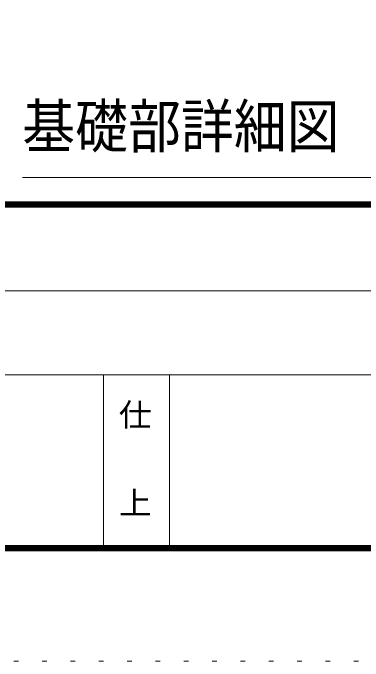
# Model space of a CAD drawing. Units: millimetres, scale not verified, with parts at other scales. Extents: x -37128 to 37128, y -29862 to 29862.
# Drawn here: x 24163 to 26387, y 462 to 4581 of the extents above; entities that cross this region are included whole.
import ezdxf
from ezdxf.enums import TextEntityAlignment as Align

# ---------------------------------------------------------------- set-up
doc = ezdxf.new("R2010")
doc.units = ezdxf.units.MM
doc.header["$LTSCALE"] = 60
doc.linetypes.add('USER4', pattern=[3, 0.5, -2.5])
for name, color, linetype, lineweight in [('0-A_2-5DIM', 3, 'Continuous', 18), ('0-C_F-F', 6, 'Continuous', 18), ('0-D_F-E_J_ADD', 3, 'USER4', 18)]:
    doc.layers.add(name, color=color, linetype=linetype, lineweight=lineweight)
doc.styles.add('ＭＳ ゴシック', font='')
doc.styles.get('ＭＳ ゴシック').set_extended_font_data('MS Gothic')

msp = doc.modelspace()

# ---------------------------------------------------------------- linework, layer by layer
at = {"layer": '0-A_2-5DIM'}
msp.add_line((29682.95, 3535.22), (24222.95, 3535.22), dxfattribs=at)
at = {"layer": '0-C_F-F', "color": 5}
for p, q in [((36393.07, 3381.32), (-3716.93, 3381.32)), ((-3716.93, 3377.82), (36393.07, 3377.82)), ((36393.07, 3374.32), (-3716.93, 3374.32)), ((-3716.93, 3370.82), (36393.07, 3370.82)), ((36393.07, 3367.32), (-3716.93, 3367.32)), ((-3716.93, 3363.82), (36393.07, 3363.82)), ((36393.07, 3360.32), (-3716.93, 3360.32)), ((-3716.93, 3356.82), (36393.07, 3356.82)), ((36393.07, 3353.32), (-3716.93, 3353.32)), ((-3716.93, 3349.82), (36393.07, 3349.82)), ((36393.07, 3346.32), (-3716.93, 3346.32)), ((27118.07, 2814.32), (21798.07, 2814.32)), ((21798.07, 2282.32), (27118.07, 2282.32)), ((24738.07, 1162.32), (24738.07, 2282.32)), ((25158.07, 2282.32), (25158.07, 1162.32))]:
    msp.add_line(p, q, dxfattribs=at)
for points in [[(36428.07, 1162.32), (36428.07, 29302.32), (-3751.93, 29302.32), (-3751.93, 1162.32)], [(36424.56, 1165.82), (-3748.43, 1165.82), (-3748.43, 29298.82), (36424.56, 29298.82)], [(36421.07, 1169.32), (36421.07, 29295.32), (-3744.93, 29295.32), (-3744.93, 1169.32)], [(36417.57, 1172.82), (36417.57, 29291.82), (-3741.43, 29291.82), (-3741.43, 1172.82)], [(36414.07, 1176.32), (36414.07, 29288.31), (-3737.93, 29288.31), (-3737.93, 1176.32)], [(36410.57, 1179.82), (36410.57, 29284.82), (-3734.43, 29284.82), (-3734.43, 1179.82)], [(36407.06, 1183.32), (-3730.93, 1183.32), (-3730.93, 29281.32), (36407.06, 29281.32)], [(36403.57, 1186.82), (-3727.43, 1186.82), (-3727.43, 29277.82), (36403.57, 29277.82)], [(36400.07, 1190.32), (36400.07, 29274.32), (-3723.93, 29274.32), (-3723.93, 1190.32)], [(36396.57, 1193.82), (-3720.43, 1193.82), (-3720.43, 29270.82), (36396.57, 29270.82)], [(36393.07, 1197.32), (36393.07, 29267.32), (-3716.93, 29267.32), (-3716.93, 1197.32)]]:
    msp.add_lwpolyline(points, close=True, dxfattribs=at)
at = {"layer": '0-D_F-E_J_ADD', "color": 5}
msp.add_lwpolyline([(37128.07, 462.32), (37128.07, 29862.32), (-4451.93, 29862.32), (-4451.93, 462.32)], close=True, dxfattribs=at)

# ---------------------------------------------------------------- texts
at = {"layer": '0-A_2-5DIM', "color": 7, "style": 'ＭＳ ゴシック', "width": 0.9}
msp.add_text('基礎部詳細図\u3000Ｓ＝１／２０', height=273.5, dxfattribs=at).set_placement((24222.95, 3642.53), align=Align.BOTTOM_LEFT)
at = {"layer": '0-C_F-F', "color": 7, "style": 'ＭＳ ゴシック', "width": 1.05}
for s, p in [('仕', (24836.07, 1910.21)), ('上', (24836.07, 1350.21))]:
    msp.add_text(s, height=145.9, dxfattribs=at).set_placement(p, align=Align.BOTTOM_LEFT)

doc.saveas('drawing.dxf')
